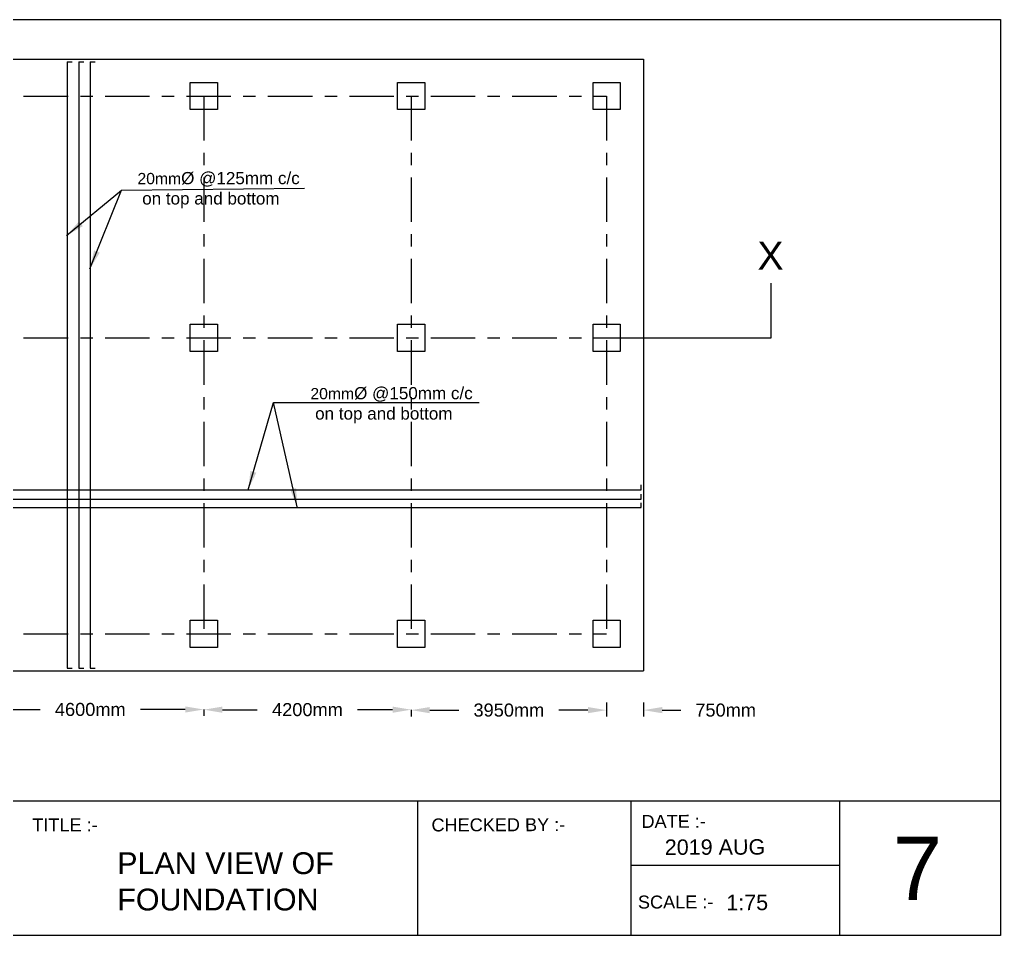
# Model space of a CAD drawing. Header units: metres. Extents: x 3 to 189, y -54 to 67.
# Drawn here: x 96.3 to 104.25, y -18.15 to -10.72 of the extents above; entities that cross this region are included whole.
import ezdxf

# ---------------------------------------------------------------- set-up
doc = ezdxf.new("R2010")
doc.units = ezdxf.units.M
doc.header["$LTSCALE"] = 0.015
doc.header["$MEASUREMENT"] = 0
doc.linetypes.add('ACAD_ISO04W100', pattern=[30, 24, -3, 0, -3])
doc.styles.get("Standard").update_dxf_attribs({"font": 'arial.ttf'})
doc.dimstyles.get("Standard").update_dxf_attribs({"dimscale": 1.005, "dimtxt": 0.105, "dimasz": 0.15, "dimexe": 0.05, "dimexo": 0.1, "dimgap": 0.125, "dimtad": 0, "dimtih": 1, "dimtoh": 1, "dimdec": 4, "dimzin": 0, "dimdsep": 46, "dimtxsty": 'Standard', "dimcen": 0.115, "dimadec": 3, "dimazin": 0, "dimtfac": 1, "dimtdec": 4, "dimtofl": 0, "dimtmove": 0, "dimatfit": 3, "dimfxl": 1, "dimfxlon": 1, "dimtolj": 1, "dimtzin": 0, "dimarcsym": 0})

# ---------------------------------------------------------------- blocks, each defined once
blk = doc.blocks.new('*D123')
at = {"color": 0, "linetype": 'Continuous', "lineweight": -2, "transparency": 16777216}
for p, q in [((95.9528, -16.3171), (95.9528, -16.3673)), ((96.1035, -16.3171), (96.466, -16.3171)), ((97.642, -16.3171), (97.2795, -16.3171)), ((97.7928, -16.3171), (97.7928, -16.3673))]:
    blk.add_line(p, q, dxfattribs=at)
at = {"color": 0, "linetype": 'Continuous', "transparency": 16777216}
for points in [[(96.1035, -16.292), (96.1035, -16.3422), (95.9528, -16.3171)], [(97.642, -16.292), (97.642, -16.3422), (97.7928, -16.3171)]]:
    blk.add_solid(points, dxfattribs=at)
at = {"layer": 'Defpoints', "color": 0, "linetype": 'Continuous', "transparency": 16777216}
for p in [(95.9528, -16.2375), (97.7928, -16.2375), (97.7928, -16.3171)]:
    blk.add_point(p, dxfattribs=at)
at = {"color": 0, "linetype": 'Continuous', "transparency": 16777216, "insert": (96.8728, -16.3171), "char_height": 0.10552, "attachment_point": 5}
blk.add_mtext('\\A1;4600mm', dxfattribs=at)
blk = doc.blocks.new('*D124')
at = {"color": 0, "linetype": 'Continuous', "lineweight": -2, "transparency": 16777216}
for p, q in [((97.7928, -16.3186), (97.7928, -16.3689)), ((97.9435, -16.3186), (98.226, -16.3186)), ((99.322, -16.3186), (99.0395, -16.3186)), ((99.4728, -16.3186), (99.4728, -16.3689))]:
    blk.add_line(p, q, dxfattribs=at)
at = {"color": 0, "linetype": 'Continuous', "transparency": 16777216}
for points in [[(97.9435, -16.2935), (97.9435, -16.3438), (97.7928, -16.3186)], [(99.322, -16.2935), (99.322, -16.3438), (99.4728, -16.3186)]]:
    blk.add_solid(points, dxfattribs=at)
at = {"layer": 'Defpoints', "color": 0, "linetype": 'Continuous', "transparency": 16777216}
for p in [(97.7928, -16.2375), (99.4728, -16.2375), (99.4728, -16.3186)]:
    blk.add_point(p, dxfattribs=at)
at = {"color": 0, "linetype": 'Continuous', "transparency": 16777216, "insert": (98.6328, -16.3186), "char_height": 0.10552, "attachment_point": 5}
blk.add_mtext('\\A1;4200mm', dxfattribs=at)
blk = doc.blocks.new('*D125')
at = {"color": 0, "linetype": 'Continuous', "lineweight": -2, "transparency": 16777216}
for p, q in [((99.4728, -16.3222), (99.4728, -16.3725)), ((99.6235, -16.3222), (99.8602, -16.3222)), ((100.906, -16.3222), (100.6693, -16.3222)), ((101.0568, -16.3222), (101.0568, -16.3725))]:
    blk.add_line(p, q, dxfattribs=at)
at = {"color": 0, "linetype": 'Continuous', "transparency": 16777216}
for points in [[(99.6235, -16.2971), (99.6235, -16.3473), (99.4728, -16.3222)], [(100.906, -16.2971), (100.906, -16.3473), (101.0568, -16.3222)]]:
    blk.add_solid(points, dxfattribs=at)
at = {"layer": 'Defpoints', "color": 0, "linetype": 'Continuous', "transparency": 16777216}
for p in [(99.4728, -16.2374), (101.0568, -16.2375), (101.0568, -16.3222)]:
    blk.add_point(p, dxfattribs=at)
at = {"color": 0, "linetype": 'Continuous', "transparency": 16777216, "insert": (100.2648, -16.3222), "char_height": 0.10552, "attachment_point": 5}
blk.add_mtext('\\A1;3950mm', dxfattribs=at)
blk = doc.blocks.new('*D127')
at = {"color": 0, "lineweight": -2, "ltscale": 0.01, "transparency": 16777216}
for p, q in [((101.0568, -16.26), (101.0568, -16.3725)), ((101.3568, -16.26), (101.3568, -16.3725)), ((100.906, -16.3222), (100.7553, -16.3222)), ((101.5075, -16.3222), (101.6583, -16.3222))]:
    blk.add_line(p, q, dxfattribs=at)
at = {"color": 0, "ltscale": 0.01, "transparency": 16777216}
for points in [[(100.906, -16.2971), (100.906, -16.3473), (101.0568, -16.3222)], [(101.5075, -16.2971), (101.5075, -16.3473), (101.3568, -16.3222)]]:
    blk.add_solid(points, dxfattribs=at)
at = {"layer": 'Defpoints', "color": 0, "ltscale": 0.01, "transparency": 16777216}
for p in [(101.0568, -16.1595), (101.3568, -16.1595), (101.3568, -16.3222)]:
    blk.add_point(p, dxfattribs=at)
at = {"color": 0, "ltscale": 0.01, "transparency": 16777216, "insert": (102.0214, -16.3222), "char_height": 0.10552, "attachment_point": 5}
blk.add_mtext('\\A1;750mm', dxfattribs=at)
blk = doc.blocks.new('*D149')
at = {"color": 0, "linetype": 'Continuous', "lineweight": -2, "transparency": 16777216}
for p, q in [((95.9528, -16.3171), (95.9528, -16.3673)), ((96.1035, -16.3171), (96.466, -16.3171)), ((97.642, -16.3171), (97.2795, -16.3171)), ((97.7928, -16.3171), (97.7928, -16.3673))]:
    blk.add_line(p, q, dxfattribs=at)
at = {"color": 0, "linetype": 'Continuous', "transparency": 16777216}
for points in [[(96.1035, -16.292), (96.1035, -16.3422), (95.9528, -16.3171)], [(97.642, -16.292), (97.642, -16.3422), (97.7928, -16.3171)]]:
    blk.add_solid(points, dxfattribs=at)
at = {"layer": 'Defpoints', "color": 0, "linetype": 'Continuous', "transparency": 16777216}
for p in [(95.9528, -16.2375), (97.7928, -16.2375), (97.7928, -16.3171)]:
    blk.add_point(p, dxfattribs=at)
at = {"color": 0, "linetype": 'Continuous', "transparency": 16777216, "insert": (96.8728, -16.3171), "char_height": 0.10552, "attachment_point": 5}
blk.add_mtext('\\A1;4600mm', dxfattribs=at)
blk = doc.blocks.new('*D150')
at = {"color": 0, "linetype": 'Continuous', "lineweight": -2, "transparency": 16777216}
for p, q in [((97.7928, -16.3186), (97.7928, -16.3689)), ((97.9435, -16.3186), (98.226, -16.3186)), ((99.322, -16.3186), (99.0395, -16.3186)), ((99.4728, -16.3186), (99.4728, -16.3689))]:
    blk.add_line(p, q, dxfattribs=at)
at = {"color": 0, "linetype": 'Continuous', "transparency": 16777216}
for points in [[(97.9435, -16.2935), (97.9435, -16.3438), (97.7928, -16.3186)], [(99.322, -16.2935), (99.322, -16.3438), (99.4728, -16.3186)]]:
    blk.add_solid(points, dxfattribs=at)
at = {"layer": 'Defpoints', "color": 0, "linetype": 'Continuous', "transparency": 16777216}
for p in [(97.7928, -16.2375), (99.4728, -16.2375), (99.4728, -16.3186)]:
    blk.add_point(p, dxfattribs=at)
at = {"color": 0, "linetype": 'Continuous', "transparency": 16777216, "insert": (98.6328, -16.3186), "char_height": 0.10552, "attachment_point": 5}
blk.add_mtext('\\A1;4200mm', dxfattribs=at)
blk = doc.blocks.new('*D151')
at = {"color": 0, "linetype": 'Continuous', "lineweight": -2, "transparency": 16777216}
for p, q in [((99.4728, -16.3222), (99.4728, -16.3725)), ((99.6235, -16.3222), (99.8602, -16.3222)), ((100.906, -16.3222), (100.6693, -16.3222)), ((101.0568, -16.3222), (101.0568, -16.3725))]:
    blk.add_line(p, q, dxfattribs=at)
at = {"color": 0, "linetype": 'Continuous', "transparency": 16777216}
for points in [[(99.6235, -16.2971), (99.6235, -16.3473), (99.4728, -16.3222)], [(100.906, -16.2971), (100.906, -16.3473), (101.0568, -16.3222)]]:
    blk.add_solid(points, dxfattribs=at)
at = {"layer": 'Defpoints', "color": 0, "linetype": 'Continuous', "transparency": 16777216}
for p in [(99.4728, -16.2374), (101.0568, -16.2375), (101.0568, -16.3222)]:
    blk.add_point(p, dxfattribs=at)
at = {"color": 0, "linetype": 'Continuous', "transparency": 16777216, "insert": (100.2648, -16.3222), "char_height": 0.10552, "attachment_point": 5}
blk.add_mtext('\\A1;3950mm', dxfattribs=at)
blk = doc.blocks.new('*D153')
at = {"color": 0, "linetype": 'Continuous', "lineweight": -2, "transparency": 16777216}
for p, q in [((95.9528, -16.3171), (95.9528, -16.3673)), ((96.1035, -16.3171), (96.466, -16.3171)), ((97.642, -16.3171), (97.2795, -16.3171)), ((97.7928, -16.3171), (97.7928, -16.3673))]:
    blk.add_line(p, q, dxfattribs=at)
at = {"color": 0, "linetype": 'Continuous', "transparency": 16777216}
for points in [[(96.1035, -16.292), (96.1035, -16.3422), (95.9528, -16.3171)], [(97.642, -16.292), (97.642, -16.3422), (97.7928, -16.3171)]]:
    blk.add_solid(points, dxfattribs=at)
at = {"layer": 'Defpoints', "color": 0, "linetype": 'Continuous', "transparency": 16777216}
for p in [(95.9528, -16.2375), (97.7928, -16.2375), (97.7928, -16.3171)]:
    blk.add_point(p, dxfattribs=at)
at = {"color": 0, "linetype": 'Continuous', "transparency": 16777216, "insert": (96.8728, -16.3171), "char_height": 0.10552, "attachment_point": 5}
blk.add_mtext('\\A1;4600mm', dxfattribs=at)
blk = doc.blocks.new('*D154')
at = {"color": 0, "linetype": 'Continuous', "lineweight": -2, "transparency": 16777216}
for p, q in [((97.7928, -16.3186), (97.7928, -16.3689)), ((97.9435, -16.3186), (98.226, -16.3186)), ((99.322, -16.3186), (99.0395, -16.3186)), ((99.4728, -16.3186), (99.4728, -16.3689))]:
    blk.add_line(p, q, dxfattribs=at)
at = {"color": 0, "linetype": 'Continuous', "transparency": 16777216}
for points in [[(97.9435, -16.2935), (97.9435, -16.3438), (97.7928, -16.3186)], [(99.322, -16.2935), (99.322, -16.3438), (99.4728, -16.3186)]]:
    blk.add_solid(points, dxfattribs=at)
at = {"layer": 'Defpoints', "color": 0, "linetype": 'Continuous', "transparency": 16777216}
for p in [(97.7928, -16.2375), (99.4728, -16.2375), (99.4728, -16.3186)]:
    blk.add_point(p, dxfattribs=at)
at = {"color": 0, "linetype": 'Continuous', "transparency": 16777216, "insert": (98.6328, -16.3186), "char_height": 0.10552, "attachment_point": 5}
blk.add_mtext('\\A1;4200mm', dxfattribs=at)
blk = doc.blocks.new('*D155')
at = {"color": 0, "linetype": 'Continuous', "lineweight": -2, "transparency": 16777216}
for p, q in [((99.4728, -16.3222), (99.4728, -16.3725)), ((99.6235, -16.3222), (99.8602, -16.3222)), ((100.906, -16.3222), (100.6693, -16.3222)), ((101.0568, -16.3222), (101.0568, -16.3725))]:
    blk.add_line(p, q, dxfattribs=at)
at = {"color": 0, "linetype": 'Continuous', "transparency": 16777216}
for points in [[(99.6235, -16.2971), (99.6235, -16.3473), (99.4728, -16.3222)], [(100.906, -16.2971), (100.906, -16.3473), (101.0568, -16.3222)]]:
    blk.add_solid(points, dxfattribs=at)
at = {"layer": 'Defpoints', "color": 0, "linetype": 'Continuous', "transparency": 16777216}
for p in [(99.4728, -16.2374), (101.0568, -16.2375), (101.0568, -16.3222)]:
    blk.add_point(p, dxfattribs=at)
at = {"color": 0, "linetype": 'Continuous', "transparency": 16777216, "insert": (100.2648, -16.3222), "char_height": 0.10552, "attachment_point": 5}
blk.add_mtext('\\A1;3950mm', dxfattribs=at)
blk = doc.blocks.new('*D157')
at = {"color": 0, "linetype": 'Continuous', "lineweight": -2, "transparency": 16777216}
for p, q in [((95.9528, -16.3171), (95.9528, -16.3673)), ((96.1035, -16.3171), (96.466, -16.3171)), ((97.642, -16.3171), (97.2795, -16.3171)), ((97.7928, -16.3171), (97.7928, -16.3673))]:
    blk.add_line(p, q, dxfattribs=at)
at = {"color": 0, "linetype": 'Continuous', "transparency": 16777216}
for points in [[(96.1035, -16.292), (96.1035, -16.3422), (95.9528, -16.3171)], [(97.642, -16.292), (97.642, -16.3422), (97.7928, -16.3171)]]:
    blk.add_solid(points, dxfattribs=at)
at = {"layer": 'Defpoints', "color": 0, "linetype": 'Continuous', "transparency": 16777216}
for p in [(95.9528, -16.2375), (97.7928, -16.2375), (97.7928, -16.3171)]:
    blk.add_point(p, dxfattribs=at)
at = {"color": 0, "linetype": 'Continuous', "transparency": 16777216, "insert": (96.8728, -16.3171), "char_height": 0.10552, "attachment_point": 5}
blk.add_mtext('\\A1;4600mm', dxfattribs=at)
blk = doc.blocks.new('*D158')
at = {"color": 0, "linetype": 'Continuous', "lineweight": -2, "transparency": 16777216}
for p, q in [((97.7928, -16.3186), (97.7928, -16.3689)), ((97.9435, -16.3186), (98.226, -16.3186)), ((99.322, -16.3186), (99.0395, -16.3186)), ((99.4728, -16.3186), (99.4728, -16.3689))]:
    blk.add_line(p, q, dxfattribs=at)
at = {"color": 0, "linetype": 'Continuous', "transparency": 16777216}
for points in [[(97.9435, -16.2935), (97.9435, -16.3438), (97.7928, -16.3186)], [(99.322, -16.2935), (99.322, -16.3438), (99.4728, -16.3186)]]:
    blk.add_solid(points, dxfattribs=at)
at = {"layer": 'Defpoints', "color": 0, "linetype": 'Continuous', "transparency": 16777216}
for p in [(97.7928, -16.2375), (99.4728, -16.2375), (99.4728, -16.3186)]:
    blk.add_point(p, dxfattribs=at)
at = {"color": 0, "linetype": 'Continuous', "transparency": 16777216, "insert": (98.6328, -16.3186), "char_height": 0.10552, "attachment_point": 5}
blk.add_mtext('\\A1;4200mm', dxfattribs=at)
blk = doc.blocks.new('*D159')
at = {"color": 0, "linetype": 'Continuous', "lineweight": -2, "transparency": 16777216}
for p, q in [((99.4728, -16.3222), (99.4728, -16.3725)), ((99.6235, -16.3222), (99.8602, -16.3222)), ((100.906, -16.3222), (100.6693, -16.3222)), ((101.0568, -16.3222), (101.0568, -16.3725))]:
    blk.add_line(p, q, dxfattribs=at)
at = {"color": 0, "linetype": 'Continuous', "transparency": 16777216}
for points in [[(99.6235, -16.2971), (99.6235, -16.3473), (99.4728, -16.3222)], [(100.906, -16.2971), (100.906, -16.3473), (101.0568, -16.3222)]]:
    blk.add_solid(points, dxfattribs=at)
at = {"layer": 'Defpoints', "color": 0, "linetype": 'Continuous', "transparency": 16777216}
for p in [(99.4728, -16.2374), (101.0568, -16.2375), (101.0568, -16.3222)]:
    blk.add_point(p, dxfattribs=at)
at = {"color": 0, "linetype": 'Continuous', "transparency": 16777216, "insert": (100.2648, -16.3222), "char_height": 0.10552, "attachment_point": 5}
blk.add_mtext('\\A1;3950mm', dxfattribs=at)
blk = doc.blocks.new('*D161')
at = {"color": 0, "linetype": 'Continuous', "lineweight": -2, "transparency": 16777216}
for p, q in [((95.9528, -16.3171), (95.9528, -16.3673)), ((96.1035, -16.3171), (96.466, -16.3171)), ((97.642, -16.3171), (97.2795, -16.3171)), ((97.7928, -16.3171), (97.7928, -16.3673))]:
    blk.add_line(p, q, dxfattribs=at)
at = {"color": 0, "linetype": 'Continuous', "transparency": 16777216}
for points in [[(96.1035, -16.292), (96.1035, -16.3422), (95.9528, -16.3171)], [(97.642, -16.292), (97.642, -16.3422), (97.7928, -16.3171)]]:
    blk.add_solid(points, dxfattribs=at)
at = {"layer": 'Defpoints', "color": 0, "linetype": 'Continuous', "transparency": 16777216}
for p in [(95.9528, -16.2375), (97.7928, -16.2375), (97.7928, -16.3171)]:
    blk.add_point(p, dxfattribs=at)
at = {"color": 0, "linetype": 'Continuous', "transparency": 16777216, "insert": (96.8728, -16.3171), "char_height": 0.10552, "attachment_point": 5}
blk.add_mtext('\\A1;4600mm', dxfattribs=at)
blk = doc.blocks.new('*D162')
at = {"color": 0, "linetype": 'Continuous', "lineweight": -2, "transparency": 16777216}
for p, q in [((97.7928, -16.3186), (97.7928, -16.3689)), ((97.9435, -16.3186), (98.226, -16.3186)), ((99.322, -16.3186), (99.0395, -16.3186)), ((99.4728, -16.3186), (99.4728, -16.3689))]:
    blk.add_line(p, q, dxfattribs=at)
at = {"color": 0, "linetype": 'Continuous', "transparency": 16777216}
for points in [[(97.9435, -16.2935), (97.9435, -16.3438), (97.7928, -16.3186)], [(99.322, -16.2935), (99.322, -16.3438), (99.4728, -16.3186)]]:
    blk.add_solid(points, dxfattribs=at)
at = {"layer": 'Defpoints', "color": 0, "linetype": 'Continuous', "transparency": 16777216}
for p in [(97.7928, -16.2375), (99.4728, -16.2375), (99.4728, -16.3186)]:
    blk.add_point(p, dxfattribs=at)
at = {"color": 0, "linetype": 'Continuous', "transparency": 16777216, "insert": (98.6328, -16.3186), "char_height": 0.10552, "attachment_point": 5}
blk.add_mtext('\\A1;4200mm', dxfattribs=at)
blk = doc.blocks.new('*D163')
at = {"color": 0, "linetype": 'Continuous', "lineweight": -2, "transparency": 16777216}
for p, q in [((99.4728, -16.3222), (99.4728, -16.3725)), ((99.6235, -16.3222), (99.8602, -16.3222)), ((100.906, -16.3222), (100.6693, -16.3222)), ((101.0568, -16.3222), (101.0568, -16.3725))]:
    blk.add_line(p, q, dxfattribs=at)
at = {"color": 0, "linetype": 'Continuous', "transparency": 16777216}
for points in [[(99.6235, -16.2971), (99.6235, -16.3473), (99.4728, -16.3222)], [(100.906, -16.2971), (100.906, -16.3473), (101.0568, -16.3222)]]:
    blk.add_solid(points, dxfattribs=at)
at = {"layer": 'Defpoints', "color": 0, "linetype": 'Continuous', "transparency": 16777216}
for p in [(99.4728, -16.2374), (101.0568, -16.2375), (101.0568, -16.3222)]:
    blk.add_point(p, dxfattribs=at)
at = {"color": 0, "linetype": 'Continuous', "transparency": 16777216, "insert": (100.2648, -16.3222), "char_height": 0.10552, "attachment_point": 5}
blk.add_mtext('\\A1;3950mm', dxfattribs=at)
blk = doc.blocks.new('*D165')
at = {"color": 0, "linetype": 'Continuous', "lineweight": -2, "transparency": 16777216}
for p, q in [((95.9528, -16.3171), (95.9528, -16.3673)), ((96.1035, -16.3171), (96.466, -16.3171)), ((97.642, -16.3171), (97.2795, -16.3171)), ((97.7928, -16.3171), (97.7928, -16.3673))]:
    blk.add_line(p, q, dxfattribs=at)
at = {"color": 0, "linetype": 'Continuous', "transparency": 16777216}
for points in [[(96.1035, -16.292), (96.1035, -16.3422), (95.9528, -16.3171)], [(97.642, -16.292), (97.642, -16.3422), (97.7928, -16.3171)]]:
    blk.add_solid(points, dxfattribs=at)
at = {"layer": 'Defpoints', "color": 0, "linetype": 'Continuous', "transparency": 16777216}
for p in [(95.9528, -16.2375), (97.7928, -16.2375), (97.7928, -16.3171)]:
    blk.add_point(p, dxfattribs=at)
at = {"color": 0, "linetype": 'Continuous', "transparency": 16777216, "insert": (96.8728, -16.3171), "char_height": 0.10552, "attachment_point": 5}
blk.add_mtext('\\A1;4600mm', dxfattribs=at)
blk = doc.blocks.new('*D166')
at = {"color": 0, "linetype": 'Continuous', "lineweight": -2, "transparency": 16777216}
for p, q in [((97.7928, -16.3186), (97.7928, -16.3689)), ((97.9435, -16.3186), (98.226, -16.3186)), ((99.322, -16.3186), (99.0395, -16.3186)), ((99.4728, -16.3186), (99.4728, -16.3689))]:
    blk.add_line(p, q, dxfattribs=at)
at = {"color": 0, "linetype": 'Continuous', "transparency": 16777216}
for points in [[(97.9435, -16.2935), (97.9435, -16.3438), (97.7928, -16.3186)], [(99.322, -16.2935), (99.322, -16.3438), (99.4728, -16.3186)]]:
    blk.add_solid(points, dxfattribs=at)
at = {"layer": 'Defpoints', "color": 0, "linetype": 'Continuous', "transparency": 16777216}
for p in [(97.7928, -16.2375), (99.4728, -16.2375), (99.4728, -16.3186)]:
    blk.add_point(p, dxfattribs=at)
at = {"color": 0, "linetype": 'Continuous', "transparency": 16777216, "insert": (98.6328, -16.3186), "char_height": 0.10552, "attachment_point": 5}
blk.add_mtext('\\A1;4200mm', dxfattribs=at)
blk = doc.blocks.new('*D167')
at = {"color": 0, "linetype": 'Continuous', "lineweight": -2, "transparency": 16777216}
for p, q in [((99.4728, -16.3222), (99.4728, -16.3725)), ((99.6235, -16.3222), (99.8602, -16.3222)), ((100.906, -16.3222), (100.6693, -16.3222)), ((101.0568, -16.3222), (101.0568, -16.3725))]:
    blk.add_line(p, q, dxfattribs=at)
at = {"color": 0, "linetype": 'Continuous', "transparency": 16777216}
for points in [[(99.6235, -16.2971), (99.6235, -16.3473), (99.4728, -16.3222)], [(100.906, -16.2971), (100.906, -16.3473), (101.0568, -16.3222)]]:
    blk.add_solid(points, dxfattribs=at)
at = {"layer": 'Defpoints', "color": 0, "linetype": 'Continuous', "transparency": 16777216}
for p in [(99.4728, -16.2374), (101.0568, -16.2375), (101.0568, -16.3222)]:
    blk.add_point(p, dxfattribs=at)
at = {"color": 0, "linetype": 'Continuous', "transparency": 16777216, "insert": (100.2648, -16.3222), "char_height": 0.10552, "attachment_point": 5}
blk.add_mtext('\\A1;3950mm', dxfattribs=at)
blk = doc.blocks.new('*D169')
at = {"color": 0, "linetype": 'Continuous', "lineweight": -2, "transparency": 16777216}
for p, q in [((95.9528, -16.3171), (95.9528, -16.3673)), ((96.1035, -16.3171), (96.466, -16.3171)), ((97.642, -16.3171), (97.2795, -16.3171)), ((97.7928, -16.3171), (97.7928, -16.3673))]:
    blk.add_line(p, q, dxfattribs=at)
at = {"color": 0, "linetype": 'Continuous', "transparency": 16777216}
for points in [[(96.1035, -16.292), (96.1035, -16.3422), (95.9528, -16.3171)], [(97.642, -16.292), (97.642, -16.3422), (97.7928, -16.3171)]]:
    blk.add_solid(points, dxfattribs=at)
at = {"layer": 'Defpoints', "color": 0, "linetype": 'Continuous', "transparency": 16777216}
for p in [(95.9528, -16.2375), (97.7928, -16.2375), (97.7928, -16.3171)]:
    blk.add_point(p, dxfattribs=at)
at = {"color": 0, "linetype": 'Continuous', "transparency": 16777216, "insert": (96.8728, -16.3171), "char_height": 0.10552, "attachment_point": 5}
blk.add_mtext('\\A1;4600mm', dxfattribs=at)
blk = doc.blocks.new('*D170')
at = {"color": 0, "linetype": 'Continuous', "lineweight": -2, "transparency": 16777216}
for p, q in [((97.7928, -16.3186), (97.7928, -16.3689)), ((97.9435, -16.3186), (98.226, -16.3186)), ((99.322, -16.3186), (99.0395, -16.3186)), ((99.4728, -16.3186), (99.4728, -16.3689))]:
    blk.add_line(p, q, dxfattribs=at)
at = {"color": 0, "linetype": 'Continuous', "transparency": 16777216}
for points in [[(97.9435, -16.2935), (97.9435, -16.3438), (97.7928, -16.3186)], [(99.322, -16.2935), (99.322, -16.3438), (99.4728, -16.3186)]]:
    blk.add_solid(points, dxfattribs=at)
at = {"layer": 'Defpoints', "color": 0, "linetype": 'Continuous', "transparency": 16777216}
for p in [(97.7928, -16.2375), (99.4728, -16.2375), (99.4728, -16.3186)]:
    blk.add_point(p, dxfattribs=at)
at = {"color": 0, "linetype": 'Continuous', "transparency": 16777216, "insert": (98.6328, -16.3186), "char_height": 0.10552, "attachment_point": 5}
blk.add_mtext('\\A1;4200mm', dxfattribs=at)
blk = doc.blocks.new('*D171')
at = {"color": 0, "linetype": 'Continuous', "lineweight": -2, "transparency": 16777216}
for p, q in [((99.4728, -16.3222), (99.4728, -16.3725)), ((99.6235, -16.3222), (99.8602, -16.3222)), ((100.906, -16.3222), (100.6693, -16.3222)), ((101.0568, -16.3222), (101.0568, -16.3725))]:
    blk.add_line(p, q, dxfattribs=at)
at = {"color": 0, "linetype": 'Continuous', "transparency": 16777216}
for points in [[(99.6235, -16.2971), (99.6235, -16.3473), (99.4728, -16.3222)], [(100.906, -16.2971), (100.906, -16.3473), (101.0568, -16.3222)]]:
    blk.add_solid(points, dxfattribs=at)
at = {"layer": 'Defpoints', "color": 0, "linetype": 'Continuous', "transparency": 16777216}
for p in [(99.4728, -16.2374), (101.0568, -16.2375), (101.0568, -16.3222)]:
    blk.add_point(p, dxfattribs=at)
at = {"color": 0, "linetype": 'Continuous', "transparency": 16777216, "insert": (100.2648, -16.3222), "char_height": 0.10552, "attachment_point": 5}
blk.add_mtext('\\A1;3950mm', dxfattribs=at)
blk = doc.blocks.new('*D173')
at = {"color": 0, "linetype": 'Continuous', "lineweight": -2, "transparency": 16777216}
for p, q in [((95.9528, -16.3171), (95.9528, -16.3673)), ((96.1035, -16.3171), (96.466, -16.3171)), ((97.642, -16.3171), (97.2795, -16.3171)), ((97.7928, -16.3171), (97.7928, -16.3673))]:
    blk.add_line(p, q, dxfattribs=at)
at = {"color": 0, "linetype": 'Continuous', "transparency": 16777216}
for points in [[(96.1035, -16.292), (96.1035, -16.3422), (95.9528, -16.3171)], [(97.642, -16.292), (97.642, -16.3422), (97.7928, -16.3171)]]:
    blk.add_solid(points, dxfattribs=at)
at = {"layer": 'Defpoints', "color": 0, "linetype": 'Continuous', "transparency": 16777216}
for p in [(95.9528, -16.2375), (97.7928, -16.2375), (97.7928, -16.3171)]:
    blk.add_point(p, dxfattribs=at)
at = {"color": 0, "linetype": 'Continuous', "transparency": 16777216, "insert": (96.8728, -16.3171), "char_height": 0.10552, "attachment_point": 5}
blk.add_mtext('\\A1;4600mm', dxfattribs=at)
blk = doc.blocks.new('*D174')
at = {"color": 0, "linetype": 'Continuous', "lineweight": -2, "transparency": 16777216}
for p, q in [((97.7928, -16.3186), (97.7928, -16.3689)), ((97.9435, -16.3186), (98.226, -16.3186)), ((99.322, -16.3186), (99.0395, -16.3186)), ((99.4728, -16.3186), (99.4728, -16.3689))]:
    blk.add_line(p, q, dxfattribs=at)
at = {"color": 0, "linetype": 'Continuous', "transparency": 16777216}
for points in [[(97.9435, -16.2935), (97.9435, -16.3438), (97.7928, -16.3186)], [(99.322, -16.2935), (99.322, -16.3438), (99.4728, -16.3186)]]:
    blk.add_solid(points, dxfattribs=at)
at = {"layer": 'Defpoints', "color": 0, "linetype": 'Continuous', "transparency": 16777216}
for p in [(97.7928, -16.2375), (99.4728, -16.2375), (99.4728, -16.3186)]:
    blk.add_point(p, dxfattribs=at)
at = {"color": 0, "linetype": 'Continuous', "transparency": 16777216, "insert": (98.6328, -16.3186), "char_height": 0.10552, "attachment_point": 5}
blk.add_mtext('\\A1;4200mm', dxfattribs=at)
blk = doc.blocks.new('*D175')
at = {"color": 0, "linetype": 'Continuous', "lineweight": -2, "transparency": 16777216}
for p, q in [((99.4728, -16.3222), (99.4728, -16.3725)), ((99.6235, -16.3222), (99.8602, -16.3222)), ((100.906, -16.3222), (100.6693, -16.3222)), ((101.0568, -16.3222), (101.0568, -16.3725))]:
    blk.add_line(p, q, dxfattribs=at)
at = {"color": 0, "linetype": 'Continuous', "transparency": 16777216}
for points in [[(99.6235, -16.2971), (99.6235, -16.3473), (99.4728, -16.3222)], [(100.906, -16.2971), (100.906, -16.3473), (101.0568, -16.3222)]]:
    blk.add_solid(points, dxfattribs=at)
at = {"layer": 'Defpoints', "color": 0, "linetype": 'Continuous', "transparency": 16777216}
for p in [(99.4728, -16.2374), (101.0568, -16.2375), (101.0568, -16.3222)]:
    blk.add_point(p, dxfattribs=at)
at = {"color": 0, "linetype": 'Continuous', "transparency": 16777216, "insert": (100.2648, -16.3222), "char_height": 0.10552, "attachment_point": 5}
blk.add_mtext('\\A1;3950mm', dxfattribs=at)
blk = doc.blocks.new('*D177')
at = {"color": 0, "linetype": 'Continuous', "lineweight": -2, "transparency": 16777216}
for p, q in [((95.9528, -16.3171), (95.9528, -16.3673)), ((96.1035, -16.3171), (96.466, -16.3171)), ((97.642, -16.3171), (97.2795, -16.3171)), ((97.7928, -16.3171), (97.7928, -16.3673))]:
    blk.add_line(p, q, dxfattribs=at)
at = {"color": 0, "linetype": 'Continuous', "transparency": 16777216}
for points in [[(96.1035, -16.292), (96.1035, -16.3422), (95.9528, -16.3171)], [(97.642, -16.292), (97.642, -16.3422), (97.7928, -16.3171)]]:
    blk.add_solid(points, dxfattribs=at)
at = {"layer": 'Defpoints', "color": 0, "linetype": 'Continuous', "transparency": 16777216}
for p in [(95.9528, -16.2375), (97.7928, -16.2375), (97.7928, -16.3171)]:
    blk.add_point(p, dxfattribs=at)
at = {"color": 0, "linetype": 'Continuous', "transparency": 16777216, "insert": (96.8728, -16.3171), "char_height": 0.10552, "attachment_point": 5}
blk.add_mtext('\\A1;4600mm', dxfattribs=at)
blk = doc.blocks.new('*D178')
at = {"color": 0, "linetype": 'Continuous', "lineweight": -2, "transparency": 16777216}
for p, q in [((97.7928, -16.3186), (97.7928, -16.3689)), ((97.9435, -16.3186), (98.226, -16.3186)), ((99.322, -16.3186), (99.0395, -16.3186)), ((99.4728, -16.3186), (99.4728, -16.3689))]:
    blk.add_line(p, q, dxfattribs=at)
at = {"color": 0, "linetype": 'Continuous', "transparency": 16777216}
for points in [[(97.9435, -16.2935), (97.9435, -16.3438), (97.7928, -16.3186)], [(99.322, -16.2935), (99.322, -16.3438), (99.4728, -16.3186)]]:
    blk.add_solid(points, dxfattribs=at)
at = {"layer": 'Defpoints', "color": 0, "linetype": 'Continuous', "transparency": 16777216}
for p in [(97.7928, -16.2375), (99.4728, -16.2375), (99.4728, -16.3186)]:
    blk.add_point(p, dxfattribs=at)
at = {"color": 0, "linetype": 'Continuous', "transparency": 16777216, "insert": (98.6328, -16.3186), "char_height": 0.10552, "attachment_point": 5}
blk.add_mtext('\\A1;4200mm', dxfattribs=at)
blk = doc.blocks.new('*D179')
at = {"color": 0, "linetype": 'Continuous', "lineweight": -2, "transparency": 16777216}
for p, q in [((99.4728, -16.3222), (99.4728, -16.3725)), ((99.6235, -16.3222), (99.8602, -16.3222)), ((100.906, -16.3222), (100.6693, -16.3222)), ((101.0568, -16.3222), (101.0568, -16.3725))]:
    blk.add_line(p, q, dxfattribs=at)
at = {"color": 0, "linetype": 'Continuous', "transparency": 16777216}
for points in [[(99.6235, -16.2971), (99.6235, -16.3473), (99.4728, -16.3222)], [(100.906, -16.2971), (100.906, -16.3473), (101.0568, -16.3222)]]:
    blk.add_solid(points, dxfattribs=at)
at = {"layer": 'Defpoints', "color": 0, "linetype": 'Continuous', "transparency": 16777216}
for p in [(99.4728, -16.2374), (101.0568, -16.2375), (101.0568, -16.3222)]:
    blk.add_point(p, dxfattribs=at)
at = {"color": 0, "linetype": 'Continuous', "transparency": 16777216, "insert": (100.2648, -16.3222), "char_height": 0.10552, "attachment_point": 5}
blk.add_mtext('\\A1;3950mm', dxfattribs=at)
blk = doc.blocks.new('*D181')
at = {"color": 0, "linetype": 'Continuous', "lineweight": -2, "transparency": 16777216}
for p, q in [((95.9528, -16.3171), (95.9528, -16.3673)), ((96.1035, -16.3171), (96.466, -16.3171)), ((97.642, -16.3171), (97.2795, -16.3171)), ((97.7928, -16.3171), (97.7928, -16.3673))]:
    blk.add_line(p, q, dxfattribs=at)
at = {"color": 0, "linetype": 'Continuous', "transparency": 16777216}
for points in [[(96.1035, -16.292), (96.1035, -16.3422), (95.9528, -16.3171)], [(97.642, -16.292), (97.642, -16.3422), (97.7928, -16.3171)]]:
    blk.add_solid(points, dxfattribs=at)
at = {"layer": 'Defpoints', "color": 0, "linetype": 'Continuous', "transparency": 16777216}
for p in [(95.9528, -16.2375), (97.7928, -16.2375), (97.7928, -16.3171)]:
    blk.add_point(p, dxfattribs=at)
at = {"color": 0, "linetype": 'Continuous', "transparency": 16777216, "insert": (96.8728, -16.3171), "char_height": 0.10552, "attachment_point": 5}
blk.add_mtext('\\A1;4600mm', dxfattribs=at)
blk = doc.blocks.new('*D182')
at = {"color": 0, "linetype": 'Continuous', "lineweight": -2, "transparency": 16777216}
for p, q in [((97.7928, -16.3186), (97.7928, -16.3689)), ((97.9435, -16.3186), (98.226, -16.3186)), ((99.322, -16.3186), (99.0395, -16.3186)), ((99.4728, -16.3186), (99.4728, -16.3689))]:
    blk.add_line(p, q, dxfattribs=at)
at = {"color": 0, "linetype": 'Continuous', "transparency": 16777216}
for points in [[(97.9435, -16.2935), (97.9435, -16.3438), (97.7928, -16.3186)], [(99.322, -16.2935), (99.322, -16.3438), (99.4728, -16.3186)]]:
    blk.add_solid(points, dxfattribs=at)
at = {"layer": 'Defpoints', "color": 0, "linetype": 'Continuous', "transparency": 16777216}
for p in [(97.7928, -16.2375), (99.4728, -16.2375), (99.4728, -16.3186)]:
    blk.add_point(p, dxfattribs=at)
at = {"color": 0, "linetype": 'Continuous', "transparency": 16777216, "insert": (98.6328, -16.3186), "char_height": 0.10552, "attachment_point": 5}
blk.add_mtext('\\A1;4200mm', dxfattribs=at)
blk = doc.blocks.new('*D183')
at = {"color": 0, "linetype": 'Continuous', "lineweight": -2, "transparency": 16777216}
for p, q in [((99.4728, -16.3222), (99.4728, -16.3725)), ((99.6235, -16.3222), (99.8602, -16.3222)), ((100.906, -16.3222), (100.6693, -16.3222)), ((101.0568, -16.3222), (101.0568, -16.3725))]:
    blk.add_line(p, q, dxfattribs=at)
at = {"color": 0, "linetype": 'Continuous', "transparency": 16777216}
for points in [[(99.6235, -16.2971), (99.6235, -16.3473), (99.4728, -16.3222)], [(100.906, -16.2971), (100.906, -16.3473), (101.0568, -16.3222)]]:
    blk.add_solid(points, dxfattribs=at)
at = {"layer": 'Defpoints', "color": 0, "linetype": 'Continuous', "transparency": 16777216}
for p in [(99.4728, -16.2374), (101.0568, -16.2375), (101.0568, -16.3222)]:
    blk.add_point(p, dxfattribs=at)
at = {"color": 0, "linetype": 'Continuous', "transparency": 16777216, "insert": (100.2648, -16.3222), "char_height": 0.10552, "attachment_point": 5}
blk.add_mtext('\\A1;3950mm', dxfattribs=at)
blk = doc.blocks.new('*D185')
at = {"color": 0, "linetype": 'Continuous', "lineweight": -2, "transparency": 16777216}
for p, q in [((95.9528, -16.3171), (95.9528, -16.3673)), ((96.1035, -16.3171), (96.466, -16.3171)), ((97.642, -16.3171), (97.2795, -16.3171)), ((97.7928, -16.3171), (97.7928, -16.3673))]:
    blk.add_line(p, q, dxfattribs=at)
at = {"color": 0, "linetype": 'Continuous', "transparency": 16777216}
for points in [[(96.1035, -16.292), (96.1035, -16.3422), (95.9528, -16.3171)], [(97.642, -16.292), (97.642, -16.3422), (97.7928, -16.3171)]]:
    blk.add_solid(points, dxfattribs=at)
at = {"layer": 'Defpoints', "color": 0, "linetype": 'Continuous', "transparency": 16777216}
for p in [(95.9528, -16.2375), (97.7928, -16.2375), (97.7928, -16.3171)]:
    blk.add_point(p, dxfattribs=at)
at = {"color": 0, "linetype": 'Continuous', "transparency": 16777216, "insert": (96.8728, -16.3171), "char_height": 0.10552, "attachment_point": 5}
blk.add_mtext('\\A1;4600mm', dxfattribs=at)
blk = doc.blocks.new('*D186')
at = {"color": 0, "linetype": 'Continuous', "lineweight": -2, "transparency": 16777216}
for p, q in [((97.7928, -16.3186), (97.7928, -16.3689)), ((97.9435, -16.3186), (98.226, -16.3186)), ((99.322, -16.3186), (99.0395, -16.3186)), ((99.4728, -16.3186), (99.4728, -16.3689))]:
    blk.add_line(p, q, dxfattribs=at)
at = {"color": 0, "linetype": 'Continuous', "transparency": 16777216}
for points in [[(97.9435, -16.2935), (97.9435, -16.3438), (97.7928, -16.3186)], [(99.322, -16.2935), (99.322, -16.3438), (99.4728, -16.3186)]]:
    blk.add_solid(points, dxfattribs=at)
at = {"layer": 'Defpoints', "color": 0, "linetype": 'Continuous', "transparency": 16777216}
for p in [(97.7928, -16.2375), (99.4728, -16.2375), (99.4728, -16.3186)]:
    blk.add_point(p, dxfattribs=at)
at = {"color": 0, "linetype": 'Continuous', "transparency": 16777216, "insert": (98.6328, -16.3186), "char_height": 0.10552, "attachment_point": 5}
blk.add_mtext('\\A1;4200mm', dxfattribs=at)
blk = doc.blocks.new('*D187')
at = {"color": 0, "linetype": 'Continuous', "lineweight": -2, "transparency": 16777216}
for p, q in [((99.4728, -16.3222), (99.4728, -16.3725)), ((99.6235, -16.3222), (99.8602, -16.3222)), ((100.906, -16.3222), (100.6693, -16.3222)), ((101.0568, -16.3222), (101.0568, -16.3725))]:
    blk.add_line(p, q, dxfattribs=at)
at = {"color": 0, "linetype": 'Continuous', "transparency": 16777216}
for points in [[(99.6235, -16.2971), (99.6235, -16.3473), (99.4728, -16.3222)], [(100.906, -16.2971), (100.906, -16.3473), (101.0568, -16.3222)]]:
    blk.add_solid(points, dxfattribs=at)
at = {"layer": 'Defpoints', "color": 0, "linetype": 'Continuous', "transparency": 16777216}
for p in [(99.4728, -16.2374), (101.0568, -16.2375), (101.0568, -16.3222)]:
    blk.add_point(p, dxfattribs=at)
at = {"color": 0, "linetype": 'Continuous', "transparency": 16777216, "insert": (100.2648, -16.3222), "char_height": 0.10552, "attachment_point": 5}
blk.add_mtext('\\A1;3950mm', dxfattribs=at)
blk = doc.blocks.new('*D189')
at = {"color": 0, "linetype": 'Continuous', "lineweight": -2, "transparency": 16777216}
for p, q in [((95.9528, -16.3171), (95.9528, -16.3673)), ((96.1035, -16.3171), (96.466, -16.3171)), ((97.642, -16.3171), (97.2795, -16.3171)), ((97.7928, -16.3171), (97.7928, -16.3673))]:
    blk.add_line(p, q, dxfattribs=at)
at = {"color": 0, "linetype": 'Continuous', "transparency": 16777216}
for points in [[(96.1035, -16.292), (96.1035, -16.3422), (95.9528, -16.3171)], [(97.642, -16.292), (97.642, -16.3422), (97.7928, -16.3171)]]:
    blk.add_solid(points, dxfattribs=at)
at = {"layer": 'Defpoints', "color": 0, "linetype": 'Continuous', "transparency": 16777216}
for p in [(95.9528, -16.2375), (97.7928, -16.2375), (97.7928, -16.3171)]:
    blk.add_point(p, dxfattribs=at)
at = {"color": 0, "linetype": 'Continuous', "transparency": 16777216, "insert": (96.8728, -16.3171), "char_height": 0.10552, "attachment_point": 5}
blk.add_mtext('\\A1;4600mm', dxfattribs=at)
blk = doc.blocks.new('*D190')
at = {"color": 0, "linetype": 'Continuous', "lineweight": -2, "transparency": 16777216}
for p, q in [((97.7928, -16.3186), (97.7928, -16.3689)), ((97.9435, -16.3186), (98.226, -16.3186)), ((99.322, -16.3186), (99.0395, -16.3186)), ((99.4728, -16.3186), (99.4728, -16.3689))]:
    blk.add_line(p, q, dxfattribs=at)
at = {"color": 0, "linetype": 'Continuous', "transparency": 16777216}
for points in [[(97.9435, -16.2935), (97.9435, -16.3438), (97.7928, -16.3186)], [(99.322, -16.2935), (99.322, -16.3438), (99.4728, -16.3186)]]:
    blk.add_solid(points, dxfattribs=at)
at = {"layer": 'Defpoints', "color": 0, "linetype": 'Continuous', "transparency": 16777216}
for p in [(97.7928, -16.2375), (99.4728, -16.2375), (99.4728, -16.3186)]:
    blk.add_point(p, dxfattribs=at)
at = {"color": 0, "linetype": 'Continuous', "transparency": 16777216, "insert": (98.6328, -16.3186), "char_height": 0.10552, "attachment_point": 5}
blk.add_mtext('\\A1;4200mm', dxfattribs=at)
blk = doc.blocks.new('*D191')
at = {"color": 0, "linetype": 'Continuous', "lineweight": -2, "transparency": 16777216}
for p, q in [((99.4728, -16.3222), (99.4728, -16.3725)), ((99.6235, -16.3222), (99.8602, -16.3222)), ((100.906, -16.3222), (100.6693, -16.3222)), ((101.0568, -16.3222), (101.0568, -16.3725))]:
    blk.add_line(p, q, dxfattribs=at)
at = {"color": 0, "linetype": 'Continuous', "transparency": 16777216}
for points in [[(99.6235, -16.2971), (99.6235, -16.3473), (99.4728, -16.3222)], [(100.906, -16.2971), (100.906, -16.3473), (101.0568, -16.3222)]]:
    blk.add_solid(points, dxfattribs=at)
at = {"layer": 'Defpoints', "color": 0, "linetype": 'Continuous', "transparency": 16777216}
for p in [(99.4728, -16.2374), (101.0568, -16.2375), (101.0568, -16.3222)]:
    blk.add_point(p, dxfattribs=at)
at = {"color": 0, "linetype": 'Continuous', "transparency": 16777216, "insert": (100.2648, -16.3222), "char_height": 0.10552, "attachment_point": 5}
blk.add_mtext('\\A1;3950mm', dxfattribs=at)
blk = doc.blocks.new('*D193')
at = {"color": 0, "linetype": 'Continuous', "lineweight": -2, "transparency": 16777216}
for p, q in [((95.9528, -16.3171), (95.9528, -16.3673)), ((96.1035, -16.3171), (96.466, -16.3171)), ((97.642, -16.3171), (97.2795, -16.3171)), ((97.7928, -16.3171), (97.7928, -16.3673))]:
    blk.add_line(p, q, dxfattribs=at)
at = {"color": 0, "linetype": 'Continuous', "transparency": 16777216}
for points in [[(96.1035, -16.292), (96.1035, -16.3422), (95.9528, -16.3171)], [(97.642, -16.292), (97.642, -16.3422), (97.7928, -16.3171)]]:
    blk.add_solid(points, dxfattribs=at)
at = {"layer": 'Defpoints', "color": 0, "linetype": 'Continuous', "transparency": 16777216}
for p in [(95.9528, -16.2375), (97.7928, -16.2375), (97.7928, -16.3171)]:
    blk.add_point(p, dxfattribs=at)
at = {"color": 0, "linetype": 'Continuous', "transparency": 16777216, "insert": (96.8728, -16.3171), "char_height": 0.10552, "attachment_point": 5}
blk.add_mtext('\\A1;4600mm', dxfattribs=at)
blk = doc.blocks.new('*D194')
at = {"color": 0, "linetype": 'Continuous', "lineweight": -2, "transparency": 16777216}
for p, q in [((97.7928, -16.3186), (97.7928, -16.3689)), ((97.9435, -16.3186), (98.226, -16.3186)), ((99.322, -16.3186), (99.0395, -16.3186)), ((99.4728, -16.3186), (99.4728, -16.3689))]:
    blk.add_line(p, q, dxfattribs=at)
at = {"color": 0, "linetype": 'Continuous', "transparency": 16777216}
for points in [[(97.9435, -16.2935), (97.9435, -16.3438), (97.7928, -16.3186)], [(99.322, -16.2935), (99.322, -16.3438), (99.4728, -16.3186)]]:
    blk.add_solid(points, dxfattribs=at)
at = {"layer": 'Defpoints', "color": 0, "linetype": 'Continuous', "transparency": 16777216}
for p in [(97.7928, -16.2375), (99.4728, -16.2375), (99.4728, -16.3186)]:
    blk.add_point(p, dxfattribs=at)
at = {"color": 0, "linetype": 'Continuous', "transparency": 16777216, "insert": (98.6328, -16.3186), "char_height": 0.10552, "attachment_point": 5}
blk.add_mtext('\\A1;4200mm', dxfattribs=at)

msp = doc.modelspace()

# ---------------------------------------------------------------- linework, layer by layer
at = {"linetype": 'Continuous'}
for p, q in [((94.05275, -11.04376), (101.35675, -11.04376)), ((101.35675, -11.04376), (101.35675, -16.00376)), ((96.68582, -11.06491), (96.68582, -15.98314)), ((96.68582, -11.06491), (96.72623, -11.06491)), ((96.77992, -11.06491), (96.77992, -15.98314)), ((96.77992, -11.06491), (96.82033, -11.06491)), ((96.87226, -11.06491), (96.87226, -15.98314)), ((96.87226, -11.06491), (96.91267, -11.06491)), ((94.0692, -14.53507), (101.33579, -14.53507)), ((101.33579, -14.53507), (101.33579, -14.49528)), ((94.0692, -14.61229), (101.33579, -14.61229)), ((101.33579, -14.61229), (101.33579, -14.5725)), ((94.0692, -14.68034), (101.33579, -14.68034)), ((101.33579, -14.68034), (101.33579, -14.64055)), ((94.05275, -16.00376), (101.35675, -16.00376)), ((96.68582, -15.98314), (96.72636, -15.98314)), ((96.77992, -15.98314), (96.82047, -15.98314)), ((96.87226, -15.98314), (96.91281, -15.98314)), ((91.94784, -17.05698), (104.24784, -17.05698)), ((99.52488, -17.05698), (99.52488, -18.14857)), ((101.25218, -17.05698), (101.25218, -18.14857)), ((101.25218, -17.05698), (101.25218, -17.57838)), ((102.9452, -17.05698), (102.9452, -18.14857)), ((101.25218, -17.57838), (102.9452, -17.57838))]:
    msp.add_line(p, q, dxfattribs=at)
at = {"linetype": 'ACAD_ISO04W100'}
for p, q in [((94.35275, -11.34376), (101.05675, -11.34376)), ((97.79275, -11.34376), (97.79275, -15.70376)), ((99.47275, -11.34376), (99.47275, -15.70376)), ((101.05675, -11.34376), (101.05675, -15.70376)), ((94.35275, -13.30376), (101.05675, -13.30376)), ((94.35275, -15.70376), (101.05675, -15.70376))]:
    msp.add_line(p, q, dxfattribs=at)
at = {"ltscale": 0.01}
for p, q in [((102.38975, -13.30376), (102.38975, -12.85961)), ((101.05675, -13.30376), (102.38975, -13.30376))]:
    msp.add_line(p, q, dxfattribs=at)
at = {"linetype": 'Continuous'}
for points in [[(91.94784, -10.72357), (104.24784, -10.72357), (104.24784, -18.14857), (91.94784, -18.14857)], [(97.68275, -11.23376), (97.90275, -11.23376), (97.90275, -11.45376), (97.68275, -11.45376)], [(99.36275, -11.23376), (99.58275, -11.23376), (99.58275, -11.45376), (99.36275, -11.45376)], [(100.94675, -11.23376), (101.16675, -11.23376), (101.16675, -11.45376), (100.94675, -11.45376)], [(97.68275, -13.19376), (97.90275, -13.19376), (97.90275, -13.41376), (97.68275, -13.41376)], [(99.36275, -13.19376), (99.58275, -13.19376), (99.58275, -13.41376), (99.36275, -13.41376)], [(100.94675, -13.19376), (101.16675, -13.19376), (101.16675, -13.41376), (100.94675, -13.41376)], [(97.68275, -15.59376), (97.90275, -15.59376), (97.90275, -15.81376), (97.68275, -15.81376)], [(99.36275, -15.59376), (99.58275, -15.59376), (99.58275, -15.81376), (99.36275, -15.81376)], [(100.94675, -15.59376), (101.16675, -15.59376), (101.16675, -15.81376), (100.94675, -15.81376)]]:
    msp.add_lwpolyline(points, close=True, dxfattribs=at)

# ---------------------------------------------------------------- texts
for s, height, p in [('      X', 0.227203, (101.75038, -12.7528)), ('TITLE :-', 0.105, (96.40365, -17.30565)), ('CHECKED BY :-', 0.105, (99.63794, -17.30565)), ('DATE :-', 0.105, (101.33968, -17.27704)), ('2019 AUG ', 0.124819, (101.52841, -17.49568)), ('7', 0.51264, (103.3778, -17.86193)), ('SCALE :-', 0.105, (101.31095, -17.93096)), ('1:75', 0.124819, (102.02646, -17.9445))]:
    msp.add_text(s, height=height, rotation=0.15, dxfattribs=at).set_placement(p)
at = {"linetype": 'Continuous', "attachment_point": 1}
for s, width, gutter_width, insert, char_height in [('20mm{\\H1.08333x;Ø @125mm c/c\\P on top and bottom}', 1.6324049, 0.45617, (97.2552, -11.95913), 0.0912343), ('20mm{\\H1.08333x;Ø @150mm c/c\\P on top and bottom}', 1.6324049, 0.45617, (98.65663, -13.70283), 0.0912343), ('PLAN VIEW OF \\PFOUNDATION', 7.6490582, 0.8836, (97.09118, -17.47491), 0.1767205)]:
    msp.add_mtext_dynamic_manual_height_columns(s, width=width, gutter_width=gutter_width, heights=[0], dxfattribs=dict(at, insert=insert, char_height=char_height))

# ---------------------------------------------------------------- dimensions: what is measured, and where the dimension line sits
at = {"ltscale": 0.01}
dim = msp.add_linear_dim(base=(101.35675, -16.32222), p1=(101.05675, -16.15953), p2=(101.35675, -16.15953), text='750mm', dimstyle='Standard', override={"dimpost": 'm'}, dxfattribs=at)
dim.commit()
dim.dimension.update_dxf_attribs({"geometry": '*D127', "text_midpoint": (102.02142, -16.32222)})
at = {"linetype": 'Continuous'}
for base, p1, p2, text, picture, middle in [((97.79275, -16.31708), (95.95275, -16.23753), (97.79275, -16.23753), '4600mm', '*D123', (96.87275, -16.31708)), ((97.79275, -16.31708), (95.95275, -16.23753), (97.79275, -16.23753), '4600mm', '*D149', (96.87275, -16.31708)), ((97.79275, -16.31708), (95.95275, -16.23753), (97.79275, -16.23753), '4600mm', '*D153', (96.87275, -16.31708)), ((97.79275, -16.31708), (95.95275, -16.23753), (97.79275, -16.23753), '4600mm', '*D157', (96.87275, -16.31708)), ((97.79275, -16.31708), (95.95275, -16.23753), (97.79275, -16.23753), '4600mm', '*D161', (96.87275, -16.31708)), ((97.79275, -16.31708), (95.95275, -16.23753), (97.79275, -16.23753), '4600mm', '*D165', (96.87275, -16.31708)), ((97.79275, -16.31708), (95.95275, -16.23753), (97.79275, -16.23753), '4600mm', '*D169', (96.87275, -16.31708)), ((97.79275, -16.31708), (95.95275, -16.23753), (97.79275, -16.23753), '4600mm', '*D173', (96.87275, -16.31708)), ((97.79275, -16.31708), (95.95275, -16.23753), (97.79275, -16.23753), '4600mm', '*D177', (96.87275, -16.31708)), ((97.79275, -16.31708), (95.95275, -16.23753), (97.79275, -16.23753), '4600mm', '*D181', (96.87275, -16.31708)), ((97.79275, -16.31708), (95.95275, -16.23753), (97.79275, -16.23753), '4600mm', '*D185', (96.87275, -16.31708)), ((97.79275, -16.31708), (95.95275, -16.23753), (97.79275, -16.23753), '4600mm', '*D189', (96.87275, -16.31708)), ((97.79275, -16.31708), (95.95275, -16.23753), (97.79275, -16.23753), '4600mm', '*D193', (96.87275, -16.31708)), ((99.47275, -16.31864), (97.79275, -16.23753), (99.47275, -16.23753), '4200mm', '*D124', (98.63275, -16.31864)), ((99.47275, -16.31864), (97.79275, -16.23753), (99.47275, -16.23753), '4200mm', '*D150', (98.63275, -16.31864)), ((99.47275, -16.31864), (97.79275, -16.23753), (99.47275, -16.23753), '4200mm', '*D154', (98.63275, -16.31864)), ((99.47275, -16.31864), (97.79275, -16.23753), (99.47275, -16.23753), '4200mm', '*D158', (98.63275, -16.31864)), ((99.47275, -16.31864), (97.79275, -16.23753), (99.47275, -16.23753), '4200mm', '*D162', (98.63275, -16.31864)), ((99.47275, -16.31864), (97.79275, -16.23753), (99.47275, -16.23753), '4200mm', '*D166', (98.63275, -16.31864)), ((99.47275, -16.31864), (97.79275, -16.23753), (99.47275, -16.23753), '4200mm', '*D170', (98.63275, -16.31864)), ((99.47275, -16.31864), (97.79275, -16.23753), (99.47275, -16.23753), '4200mm', '*D174', (98.63275, -16.31864)), ((99.47275, -16.31864), (97.79275, -16.23753), (99.47275, -16.23753), '4200mm', '*D178', (98.63275, -16.31864)), ((99.47275, -16.31864), (97.79275, -16.23753), (99.47275, -16.23753), '4200mm', '*D182', (98.63275, -16.31864)), ((99.47275, -16.31864), (97.79275, -16.23753), (99.47275, -16.23753), '4200mm', '*D186', (98.63275, -16.31864)), ((99.47275, -16.31864), (97.79275, -16.23753), (99.47275, -16.23753), '4200mm', '*D190', (98.63275, -16.31864)), ((99.47275, -16.31864), (97.79275, -16.23753), (99.47275, -16.23753), '4200mm', '*D194', (98.63275, -16.31864)), ((101.05675, -16.32222), (99.47275, -16.23744), (101.05675, -16.23753), '3950mm', '*D125', (100.26475, -16.32222)), ((101.05675, -16.32222), (99.47275, -16.23744), (101.05675, -16.23753), '3950mm', '*D151', (100.26475, -16.32222)), ((101.05675, -16.32222), (99.47275, -16.23744), (101.05675, -16.23753), '3950mm', '*D155', (100.26475, -16.32222)), ((101.05675, -16.32222), (99.47275, -16.23744), (101.05675, -16.23753), '3950mm', '*D159', (100.26475, -16.32222)), ((101.05675, -16.32222), (99.47275, -16.23744), (101.05675, -16.23753), '3950mm', '*D163', (100.26475, -16.32222)), ((101.05675, -16.32222), (99.47275, -16.23744), (101.05675, -16.23753), '3950mm', '*D167', (100.26475, -16.32222)), ((101.05675, -16.32222), (99.47275, -16.23744), (101.05675, -16.23753), '3950mm', '*D171', (100.26475, -16.32222)), ((101.05675, -16.32222), (99.47275, -16.23744), (101.05675, -16.23753), '3950mm', '*D175', (100.26475, -16.32222)), ((101.05675, -16.32222), (99.47275, -16.23744), (101.05675, -16.23753), '3950mm', '*D179', (100.26475, -16.32222)), ((101.05675, -16.32222), (99.47275, -16.23744), (101.05675, -16.23753), '3950mm', '*D183', (100.26475, -16.32222)), ((101.05675, -16.32222), (99.47275, -16.23744), (101.05675, -16.23753), '3950mm', '*D187', (100.26475, -16.32222)), ((101.05675, -16.32222), (99.47275, -16.23744), (101.05675, -16.23753), '3950mm', '*D191', (100.26475, -16.32222))]:
    dim = msp.add_linear_dim(base=base, p1=p1, p2=p2, text=text, dimstyle='Standard', override={"dimpost": 'm'}, dxfattribs=at)
    dim.commit()
    dim.dimension.update_dxf_attribs({"geometry": picture, "text_midpoint": middle})

# ---------------------------------------------------------------- leaders
for points in [[(96.68115, -12.47492), (97.12543, -12.10636), (98.60752, -12.08955)], [(96.87052, -12.74438), (97.12543, -12.10636)], [(98.15253, -14.53507), (98.35845, -13.82798), (100.02293, -13.82798)], [(98.55017, -14.67507), (98.35845, -13.82798)]]:
    msp.add_leader(points, dimstyle='Standard', override={"dimgap": 0.125, "dimtad": 0}, dxfattribs=at)

doc.saveas('drawing.dxf')
